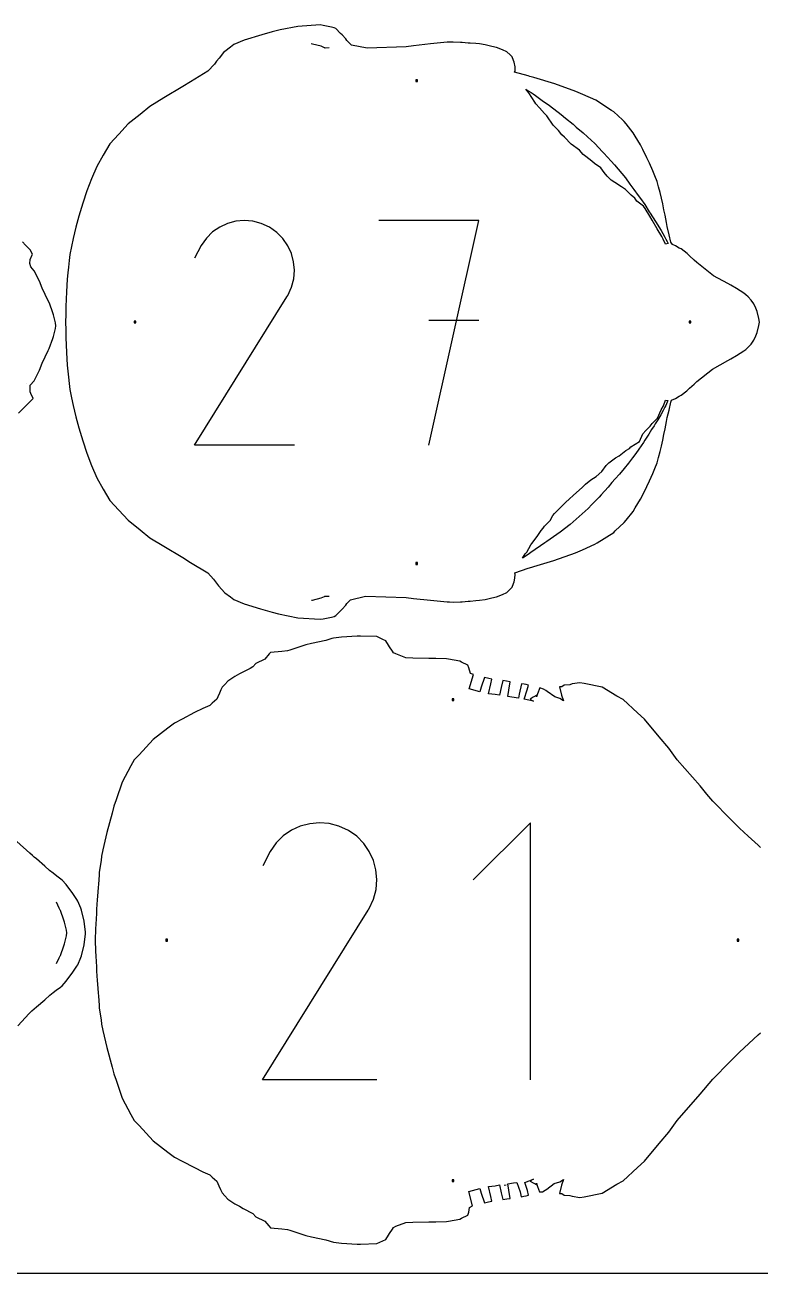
# Model space of a CAD drawing. Extents: x 0 to 90, y 0 to 90.
# Drawn here: x 46.66 to 70.82, y 0 to 41.02 of the extents above; entities that cross this region are included whole.
import ezdxf

# ---------------------------------------------------------------- set-up
doc = ezdxf.new("R2010")
doc.units = 0

msp = doc.modelspace()

# ---------------------------------------------------------------- linework, layer by layer
at = {"layer": 'annotation', "color": 1}
for p, q in [((56.111642, 40.395257), (56.070739, 40.403798)), ((56.39088, 40.323711), (56.111642, 40.395257)), ((56.509345, 40.275688), (56.39088, 40.323711)), ((56.513354, 40.269944), (56.509345, 40.275688)), ((56.525134, 40.267166), (56.513354, 40.269944)), ((56.658584, 40.270501), (56.525134, 40.267166)), ((53.317015, 34.498357), (53.062235, 34.380929)), ((53.587239, 34.570853), (53.317015, 34.498357)), ((53.866667, 34.596798), (53.587239, 34.570853)), ((54.149058, 34.57457), (53.866667, 34.596798)), ((54.428173, 34.502547), (54.149058, 34.57457)), ((54.697772, 34.37911), (54.428173, 34.502547)), ((61.572386, 34.596978), (58.28626, 34.596978)), ((59.929555, 27.207249), (61.572386, 34.596978)), ((52.829138, 34.220192), (52.623965, 34.017765)), ((53.062235, 34.380929), (52.829138, 34.220192)), ((54.938899, 34.207886), (54.697772, 34.37911)), ((54.697772, 34.37911), (54.697772, 34.37911)), ((55.140507, 34.002419), (54.938899, 34.207886)), ((52.452955, 33.775271), (52.237463, 33.361898)), ((52.623965, 34.017765), (52.452955, 33.775271)), ((55.300804, 33.769006), (55.140507, 34.002419)), ((55.417997, 33.513943), (55.300804, 33.769006)), ((55.490294, 33.243528), (55.417997, 33.513943)), ((55.515901, 32.964059), (55.490294, 33.243528)), ((55.493026, 32.681831), (55.515901, 32.964059)), ((55.419876, 32.403144), (55.493026, 32.681831)), ((52.232829, 27.207188), (55.265464, 32.089341)), ((55.265464, 32.089341), (55.269089, 32.093827)), ((55.265464, 32.089341), (55.265464, 32.089341)), ((55.269089, 32.093827), (55.272566, 32.098351)), ((55.272566, 32.098351), (55.275917, 32.102952)), ((55.275917, 32.102952), (55.279164, 32.107667)), ((55.279164, 32.107667), (55.282332, 32.112534)), ((55.282332, 32.112534), (55.285443, 32.117592)), ((55.285443, 32.117592), (55.288519, 32.12288)), ((55.288519, 32.12288), (55.291583, 32.128434)), ((55.291583, 32.128434), (55.294659, 32.134293)), ((55.294659, 32.134293), (55.419876, 32.403144)), ((55.294659, 32.134293), (55.294659, 32.134293)), ((61.572386, 31.306217), (59.929555, 31.306217)), ((55.514785, 27.207188), (52.232829, 27.207188)), ((56.112195, 22.121826), (56.390669, 22.193187)), ((56.390669, 22.193187), (56.509343, 22.241247)), ((56.509343, 22.241247), (56.513363, 22.24702)), ((56.513363, 22.24702), (56.525121, 22.249765)), ((56.525121, 22.249765), (56.658551, 22.246443)), ((56.075046, 22.11289), (56.112195, 22.121826)), ((56.018644, 14.77091), (55.709622, 14.688005)), ((56.338191, 14.80058), (56.018644, 14.77091)), ((56.661127, 14.77516), (56.338191, 14.80058)), ((56.980317, 14.692797), (56.661127, 14.77516)), ((63.271569, 14.800786), (61.392865, 12.921552)), ((63.271569, 6.350062), (63.271569, 14.800786)), ((55.151697, 14.369901), (54.917065, 14.138411)), ((55.418261, 14.553717), (55.151697, 14.369901)), ((55.709622, 14.688005), (55.418261, 14.553717)), ((57.288623, 14.551637), (56.980317, 14.692797)), ((57.56437, 14.35583), (57.288623, 14.551637)), ((57.288623, 14.551637), (57.288623, 14.551637)), ((54.917065, 14.138411), (54.721503, 13.8611)), ((57.794925, 14.120862), (57.56437, 14.35583)), ((57.978237, 13.853936), (57.794925, 14.120862)), ((54.721503, 13.8611), (54.475072, 13.388377)), ((58.112256, 13.562252), (57.978237, 13.853936)), ((58.194933, 13.253012), (58.112256, 13.562252)), ((58.224216, 12.933417), (58.194933, 13.253012)), ((58.198057, 12.610669), (58.224216, 12.933417)), ((58.114405, 12.291968), (58.198057, 12.610669)), ((47.786162, 11.997184), (47.696167, 12.187182)), ((47.816097, 11.928561), (47.786162, 11.997184)), ((47.826699, 11.915135), (47.816097, 11.928561)), ((47.826752, 11.914898), (47.826699, 11.915135)), ((47.826889, 11.91475), (47.826752, 11.914898)), ((47.934673, 11.601575), (47.826889, 11.91475)), ((54.469772, 6.349994), (57.937823, 11.93311)), ((57.937823, 11.93311), (57.941969, 11.93824)), ((57.937823, 11.93311), (57.937823, 11.93311)), ((57.941969, 11.93824), (57.945944, 11.943414)), ((57.945944, 11.943414), (57.949776, 11.948675)), ((57.949776, 11.948675), (57.95349, 11.954067)), ((57.95349, 11.954067), (57.957113, 11.959633)), ((57.957113, 11.959633), (57.96067, 11.965418)), ((57.96067, 11.965418), (57.964188, 11.971464)), ((57.964188, 11.971464), (57.967692, 11.977816)), ((57.967692, 11.977816), (57.97121, 11.984516)), ((57.97121, 11.984516), (58.114405, 12.291968)), ((57.97121, 11.984516), (57.97121, 11.984516)), ((47.95811, 11.534139), (47.934673, 11.601575)), ((48.026217, 11.273744), (47.95811, 11.534139)), ((47.958129, 10.823501), (48.026179, 11.083859)), ((48.026179, 11.083859), (48.040236, 11.177947)), ((48.040236, 11.177947), (48.026217, 11.273744)), ((47.82644, 10.442782), (47.933508, 10.757213)), ((47.933508, 10.757213), (47.934963, 10.756129)), ((47.934963, 10.756129), (47.958129, 10.823501)), ((47.696946, 10.171409), (47.786087, 10.360211)), ((47.786087, 10.360211), (47.816079, 10.428995)), ((47.816079, 10.428995), (47.82644, 10.442782)), ((58.222941, 6.349994), (54.469772, 6.349994)), ((62.410742, 2.887802), (62.479777, 2.901109))]:
    msp.add_line(p, q, dxfattribs=at)
at = {"layer": 'boundary', "color": 5}
for p, q in [((56.364983, 41.024954), (55.626026, 40.97523)), ((56.45884, 41.007604), (56.364983, 41.024954)), ((54.450514, 40.702684), (53.865515, 40.524535)), ((54.787548, 40.795986), (54.450514, 40.702684)), ((55.043408, 40.864106), (54.787548, 40.795986)), ((55.626026, 40.97523), (55.043408, 40.864106)), ((56.730838, 40.957827), (56.45884, 41.007604)), ((56.824501, 40.932507), (56.730838, 40.957827)), ((56.873303, 40.906764), (56.824501, 40.932507)), ((57.029803, 40.745506), (56.873303, 40.906764)), ((57.081052, 40.696726), (57.029803, 40.745506)), ((57.209113, 40.566377), (57.081052, 40.696726)), ((53.410877, 40.2906), (53.225913, 40.157638)), ((53.523388, 40.380276), (53.410877, 40.2906)), ((53.865515, 40.524535), (53.523388, 40.380276)), ((57.243238, 40.509642), (57.209113, 40.566377)), ((57.392684, 40.361445), (57.243238, 40.509642)), ((57.904112, 40.265177), (57.392684, 40.361445)), ((59.193125, 40.309553), (57.904112, 40.265177)), ((59.42984, 40.343046), (59.193125, 40.309553)), ((59.993115, 40.401701), (59.42984, 40.343046)), ((60.535453, 40.456925), (59.993115, 40.401701)), ((60.613457, 40.457779), (60.535453, 40.456925)), ((60.730675, 40.462318), (60.613457, 40.457779)), ((60.975288, 40.45162), (60.730675, 40.462318)), ((61.027947, 40.449261), (60.975288, 40.45162)), ((61.228952, 40.430364), (61.027947, 40.449261)), ((61.289294, 40.429723), (61.228952, 40.430364)), ((61.481758, 40.41373), (61.289294, 40.429723)), ((61.597354, 40.403379), (61.481758, 40.41373)), ((61.780859, 40.376761), (61.597354, 40.403379)), ((62.001362, 40.322236), (61.780859, 40.376761)), ((62.158137, 40.285226), (62.001362, 40.322236)), ((62.352821, 40.207696), (62.158137, 40.285226)), ((62.495409, 40.146339), (62.352821, 40.207696)), ((52.949933, 39.838397), (52.885946, 39.733005)), ((53.037704, 39.935264), (52.949933, 39.838397)), ((53.190574, 40.114282), (53.037704, 39.935264)), ((53.225913, 40.157638), (53.190574, 40.114282)), ((62.604094, 40.042999), (62.495409, 40.146339)), ((62.667701, 39.973481), (62.604094, 40.042999)), ((62.717594, 39.852498), (62.667701, 39.973481)), ((62.737513, 39.798581), (62.717594, 39.852498)), ((62.767816, 39.647496), (62.737513, 39.798581)), ((52.666308, 39.501964), (52.095654, 39.15839)), ((52.885946, 39.733005), (52.666308, 39.501964)), ((62.753371, 39.473281), (62.767745, 39.528981)), ((63.200848, 39.349655), (62.753371, 39.473281)), ((62.767745, 39.528981), (62.767816, 39.647496)), ((51.843725, 39.001541), (51.220961, 38.627293)), ((52.095654, 39.15839), (51.843725, 39.001541)), ((63.258719, 39.333299), (63.200848, 39.349655)), ((63.387747, 39.295751), (63.258719, 39.333299)), ((64.074636, 39.08908), (63.387747, 39.295751)), ((64.770328, 38.840224), (64.074636, 39.08908)), ((51.220961, 38.627293), (50.766412, 38.348617)), ((64.991692, 38.741047), (64.770328, 38.840224)), ((65.421526, 38.547795), (64.991692, 38.741047)), ((50.766412, 38.348617), (50.448538, 38.08432)), ((65.942558, 38.218328), (65.421526, 38.547795)), ((66.010392, 38.174739), (65.942558, 38.218328)), ((66.294497, 37.90906), (66.010392, 38.174739)), ((50.055746, 37.773931), (49.750731, 37.437572)), ((50.448538, 38.08432), (50.055746, 37.773931)), ((66.354204, 37.85127), (66.294497, 37.90906)), ((66.415373, 37.7715), (66.354204, 37.85127)), ((66.646187, 37.481792), (66.415373, 37.7715)), ((49.750731, 37.437572), (49.453864, 37.120616)), ((66.713794, 37.367654), (66.646187, 37.481792)), ((66.891741, 37.080686), (66.713794, 37.367654)), ((49.453864, 37.120616), (49.227204, 36.749936)), ((66.964535, 36.931518), (66.891741, 37.080686)), ((67.102984, 36.660969), (66.964535, 36.931518)), ((49.227204, 36.749936), (49.0187, 36.376469)), ((67.183572, 36.479699), (67.102984, 36.660969)), ((49.0187, 36.376469), (48.845592, 35.968133)), ((67.297379, 36.233848), (67.183572, 36.479699)), ((67.361937, 36.066122), (67.297379, 36.233848)), ((48.845592, 35.968133), (48.69554, 35.572502)), ((67.435014, 35.879725), (67.361937, 36.066122)), ((67.485782, 35.705426), (67.435014, 35.879725)), ((67.539886, 35.515489), (67.485782, 35.705426)), ((48.69554, 35.572502), (48.565367, 35.162498)), ((67.579706, 35.331424), (67.539886, 35.515489)), ((67.621846, 35.145311), (67.579706, 35.331424)), ((48.565367, 35.162498), (48.431173, 34.740022)), ((67.66062, 34.951019), (67.621846, 35.145311)), ((67.69689, 34.772155), (67.66062, 34.951019)), ((48.431173, 34.740022), (48.334524, 34.376727)), ((67.745591, 34.531048), (67.69689, 34.772155)), ((67.771172, 34.399852), (67.745591, 34.531048)), ((48.334524, 34.376727), (48.240626, 34.000696)), ((67.8378, 34.124516), (67.771172, 34.399852)), ((67.893504, 33.880036), (67.8378, 34.124516)), ((46.677439, 33.79139), (46.578958, 33.891565)), ((46.828342, 33.632866), (46.677439, 33.79139)), ((48.191689, 33.745702), (48.138573, 33.476292)), ((48.240626, 34.000696), (48.191689, 33.745702)), ((67.942064, 33.807173), (67.893504, 33.880036)), ((68.037734, 33.765762), (67.942064, 33.807173)), ((68.167086, 33.688664), (68.037734, 33.765762)), ((68.225461, 33.663779), (68.167086, 33.688664)), ((68.42737, 33.511609), (68.225461, 33.663779)), ((46.825207, 33.179132), (46.827632, 33.317405)), ((46.827632, 33.317405), (46.90526, 33.487334)), ((46.90526, 33.487334), (46.828342, 33.632866)), ((48.11621, 33.277887), (48.087806, 33.067162)), ((48.138573, 33.476292), (48.11621, 33.277887)), ((68.501767, 33.433472), (68.42737, 33.511609)), ((68.654047, 33.294906), (68.501767, 33.433472)), ((68.741796, 33.216749), (68.654047, 33.294906)), ((46.849983, 33.077382), (46.825207, 33.179132)), ((46.965405, 32.94746), (46.849983, 33.077382)), ((47.140427, 32.60126), (46.965405, 32.94746)), ((48.070656, 32.87312), (48.051011, 32.673549)), ((48.087806, 33.067162), (48.070656, 32.87312)), ((69.292723, 32.781544), (68.741796, 33.216749)), ((47.227925, 32.372113), (47.140427, 32.60126)), ((48.037644, 32.46444), (48.02432, 32.255496)), ((48.051011, 32.673549), (48.037644, 32.46444)), ((69.758938, 32.52319), (69.292723, 32.781544)), ((69.861251, 32.466436), (69.758938, 32.52319)), ((70.041501, 32.35787), (69.861251, 32.466436)), ((47.423638, 31.958962), (47.227925, 32.372113)), ((48.013297, 32.011617), (48.00388, 31.7731)), ((48.02432, 32.255496), (48.013297, 32.011617)), ((70.16785, 32.283811), (70.041501, 32.35787)), ((70.28265, 32.20758), (70.16785, 32.283811)), ((70.351793, 32.15487), (70.28265, 32.20758)), ((70.434999, 32.08337), (70.351793, 32.15487)), ((70.526698, 31.979427), (70.434999, 32.08337)), ((47.46438, 31.876514), (47.423638, 31.958962)), ((47.572151, 31.563338), (47.46438, 31.876514)), ((48.00388, 31.7731), (47.998957, 31.511393)), ((70.618859, 31.857394), (70.526698, 31.979427)), ((70.679469, 31.713252), (70.618859, 31.857394)), ((70.724117, 31.603698), (70.679469, 31.713252)), ((70.775299, 31.375603), (70.724117, 31.603698)), ((47.595602, 31.495921), (47.572151, 31.563338)), ((47.663691, 31.23552), (47.595602, 31.495921)), ((47.677712, 31.139725), (47.663691, 31.23552)), ((47.998957, 31.511393), (47.995212, 31.258517)), ((47.995212, 31.258517), (47.998956, 31.005643)), ((70.800739, 31.258535), (70.775299, 31.375603)), ((70.775324, 31.141511), (70.800739, 31.258535)), ((47.570995, 30.718994), (47.595625, 30.78526)), ((47.595625, 30.78526), (47.663682, 31.045645)), ((47.663682, 31.045645), (47.677712, 31.139725)), ((47.998956, 31.005643), (48.003878, 30.743947)), ((70.618939, 30.659696), (70.679549, 30.803892)), ((70.679549, 30.803892), (70.724159, 30.91339)), ((70.724159, 30.91339), (70.775324, 31.141511)), ((47.423565, 30.321986), (47.453556, 30.390775)), ((47.453556, 30.390775), (47.570995, 30.718994)), ((48.003878, 30.743947), (48.013294, 30.505434)), ((48.013294, 30.505434), (48.024315, 30.261558)), ((70.282796, 30.309491), (70.351963, 30.362236)), ((70.351963, 30.362236), (70.435121, 30.433718)), ((70.435121, 30.433718), (70.526862, 30.53773)), ((70.526862, 30.53773), (70.618939, 30.659696)), ((47.227972, 29.907377), (47.423565, 30.321986)), ((48.024315, 30.261558), (48.037637, 30.052621)), ((48.037637, 30.052621), (48.051002, 29.843514)), ((69.255121, 29.713361), (69.758994, 29.993804)), ((69.758994, 29.993804), (69.861259, 30.050535)), ((69.861259, 30.050535), (70.041605, 30.159154)), ((70.041605, 30.159154), (70.168056, 30.233277)), ((70.168056, 30.233277), (70.282796, 30.309491)), ((46.960454, 29.324277), (47.140097, 29.676878)), ((47.140097, 29.676878), (47.227972, 29.907377)), ((48.051002, 29.843514), (48.070646, 29.643939)), ((48.070646, 29.643939), (48.087795, 29.449897)), ((68.741798, 29.3002), (69.255121, 29.713361)), ((46.828248, 29.109324), (46.828612, 29.180427)), ((46.828612, 29.180427), (46.960454, 29.324277)), ((48.087795, 29.449897), (48.116199, 29.239164)), ((48.116199, 29.239164), (48.138561, 29.040746)), ((68.501841, 29.083553), (68.65414, 29.222127)), ((68.65414, 29.222127), (68.741798, 29.3002)), ((46.827562, 28.963913), (46.828248, 29.109324)), ((46.856146, 28.914699), (46.827562, 28.963913)), ((46.828587, 28.648589), (46.930789, 28.750786)), ((46.930789, 28.750786), (46.856146, 28.914699)), ((48.138561, 29.040746), (48.191677, 28.771334)), ((48.191677, 28.771334), (48.240614, 28.516321)), ((67.905832, 28.696338), (68.037829, 28.751236)), ((68.037829, 28.751236), (68.167239, 28.828398)), ((68.167239, 28.828398), (68.225626, 28.853286)), ((68.225626, 28.853286), (68.409012, 28.999847)), ((68.409012, 28.999847), (68.501841, 29.083553)), ((46.449179, 28.262487), (46.677603, 28.489881)), ((46.677603, 28.489881), (46.828587, 28.648589)), ((48.240614, 28.516321), (48.33451, 28.14029)), ((67.771185, 28.117216), (67.830314, 28.362381)), ((67.830314, 28.362381), (67.889851, 28.621336)), ((67.889851, 28.621336), (67.905832, 28.696338)), ((48.33451, 28.14029), (48.431157, 27.776991)), ((67.696904, 27.74489), (67.745513, 27.985558)), ((67.745513, 27.985558), (67.771185, 28.117216)), ((48.431157, 27.776991), (48.565346, 27.354526)), ((67.621861, 27.371742), (67.660574, 27.565737)), ((67.660574, 27.565737), (67.696904, 27.74489)), ((48.565346, 27.354526), (48.695525, 26.944501)), ((67.539903, 27.001556), (67.580016, 27.178634)), ((67.580016, 27.178634), (67.621861, 27.371742)), ((48.695525, 26.944501), (48.845584, 26.54885)), ((67.435037, 26.637307), (67.485703, 26.811265)), ((67.485703, 26.811265), (67.539903, 27.001556)), ((48.845584, 26.54885), (49.018684, 26.140527)), ((67.183437, 26.036976), (67.297405, 26.283182)), ((67.297405, 26.283182), (67.361841, 26.450599)), ((67.361841, 26.450599), (67.435037, 26.637307)), ((49.018684, 26.140527), (49.22719, 25.767047)), ((66.96437, 25.585112), (67.103009, 25.85605)), ((67.103009, 25.85605), (67.183437, 26.036976)), ((49.22719, 25.767047), (49.45384, 25.396377)), ((66.713598, 25.148981), (66.89177, 25.436328)), ((66.89177, 25.436328), (66.96437, 25.585112)), ((49.45384, 25.396377), (49.750696, 25.079428)), ((49.750696, 25.079428), (50.055715, 24.743059)), ((66.415233, 24.745279), (66.646218, 25.035216)), ((66.646218, 25.035216), (66.713598, 25.148981)), ((50.055715, 24.743059), (50.448494, 24.432676)), ((66.063712, 24.393641), (66.354248, 24.665741)), ((66.354248, 24.665741), (66.415233, 24.745279)), ((50.448494, 24.432676), (50.766377, 24.168368)), ((65.464775, 23.996866), (66.010435, 24.342254)), ((66.010435, 24.342254), (66.063712, 24.393641)), ((50.766377, 24.168368), (51.220926, 23.889689)), ((51.220926, 23.889689), (51.843668, 23.515454)), ((64.989499, 23.774929), (65.390665, 23.955217)), ((65.390665, 23.955217), (65.464775, 23.996866)), ((51.843668, 23.515454), (52.095617, 23.358595)), ((63.387762, 23.221213), (64.042566, 23.418356)), ((64.042566, 23.418356), (64.751829, 23.669215)), ((64.751829, 23.669215), (64.989499, 23.774929)), ((52.095617, 23.358595), (52.666204, 23.015074)), ((52.666204, 23.015074), (52.858952, 22.812439)), ((62.759554, 23.020098), (63.200613, 23.167266)), ((62.767504, 22.966109), (62.759554, 23.020098)), ((63.200613, 23.167266), (63.324764, 23.203396)), ((63.324764, 23.203396), (63.387762, 23.221213)), ((52.858952, 22.812439), (52.949917, 22.678566)), ((52.949917, 22.678566), (53.025136, 22.593629)), ((53.025136, 22.593629), (53.225749, 22.359472)), ((62.667803, 22.543622), (62.717664, 22.664644)), ((62.717664, 22.664644), (62.737576, 22.718583)), ((62.737576, 22.718583), (62.761045, 22.835342)), ((62.761045, 22.835342), (62.767504, 22.966109)), ((53.225749, 22.359472), (53.410738, 22.226458)), ((53.410738, 22.226458), (53.523218, 22.136783)), ((57.36309, 22.128535), (57.855783, 22.250252)), ((57.855783, 22.250252), (59.193084, 22.20741)), ((59.193084, 22.20741), (59.429791, 22.173919)), ((59.429791, 22.173919), (59.993058, 22.115266)), ((61.780975, 22.14022), (62.001441, 22.19474)), ((62.001441, 22.19474), (62.158232, 22.231761)), ((62.158232, 22.231761), (62.352885, 22.309297)), ((62.352885, 22.309297), (62.495512, 22.370686)), ((62.495512, 22.370686), (62.60418, 22.474052)), ((62.60418, 22.474052), (62.667803, 22.543622)), ((53.523218, 22.136783), (53.86546, 21.992452)), ((53.86546, 21.992452), (54.403819, 21.827719)), ((54.403819, 21.827719), (54.785309, 21.721588)), ((56.873487, 21.610322), (57.029938, 21.771593)), ((57.029938, 21.771593), (57.081222, 21.820412)), ((57.081222, 21.820412), (57.209246, 21.950737)), ((57.209246, 21.950737), (57.243385, 22.007478)), ((57.243385, 22.007478), (57.36309, 22.128535)), ((59.993058, 22.115266), (60.535483, 22.060032)), ((60.535483, 22.060032), (60.613467, 22.059179)), ((60.613467, 22.059179), (60.730669, 22.054643)), ((60.730669, 22.054643), (60.975425, 22.065349)), ((60.975425, 22.065349), (61.028127, 22.067708)), ((61.028127, 22.067708), (61.229112, 22.08661)), ((61.229112, 22.08661), (61.289475, 22.087252)), ((61.289475, 22.087252), (61.481916, 22.103243)), ((61.481916, 22.103243), (61.597525, 22.113602)), ((61.597525, 22.113602), (61.780975, 22.14022)), ((54.785309, 21.721588), (54.995105, 21.664142)), ((54.995105, 21.664142), (55.62588, 21.541752)), ((55.62588, 21.541752), (56.36516, 21.492017)), ((56.36516, 21.492017), (56.458935, 21.509364)), ((56.458935, 21.509364), (56.730712, 21.559128)), ((56.730712, 21.559128), (56.82458, 21.584516)), ((56.82458, 21.584516), (56.873487, 21.610322)), ((57.579438, 20.938667), (57.062383, 20.899196)), ((57.683437, 20.932327), (57.579438, 20.938667)), ((58.221595, 20.918698), (57.683437, 20.932327)), ((55.891248, 20.646263), (55.364245, 20.47489)), ((56.076769, 20.697523), (55.891248, 20.646263)), ((56.544339, 20.79696), (56.076769, 20.697523)), ((56.748557, 20.858261), (56.544339, 20.79696)), ((56.80252, 20.873398), (56.748557, 20.858261)), ((57.062383, 20.899196), (56.80252, 20.873398)), ((58.425451, 20.825654), (58.221595, 20.918698)), ((58.518351, 20.78017), (58.425451, 20.825654)), ((58.605603, 20.642667), (58.518351, 20.78017)), ((58.643599, 20.584432), (58.605603, 20.642667)), ((58.736107, 20.44135), (58.643599, 20.584432)), ((54.542335, 20.179734), (54.252634, 20.038774)), ((54.688999, 20.354473), (54.542335, 20.179734)), ((54.728629, 20.39846), (54.688999, 20.354473)), ((55.100112, 20.432416), (54.728629, 20.39846)), ((55.285734, 20.44936), (55.100112, 20.432416)), ((55.364245, 20.47489), (55.285734, 20.44936)), ((58.770755, 20.388216), (58.736107, 20.44135)), ((58.845617, 20.348899), (58.770755, 20.388216)), ((59.173572, 20.227137), (58.845617, 20.348899)), ((59.40841, 20.212229), (59.173572, 20.227137)), ((59.937585, 20.203705), (59.40841, 20.212229)), ((60.159739, 20.199292), (59.937585, 20.203705)), ((60.515362, 20.193655), (60.159739, 20.199292)), ((60.83189, 20.130998), (60.515362, 20.193655)), ((60.884261, 20.122264), (60.83189, 20.130998)), ((60.953069, 20.110145), (60.884261, 20.122264)), ((61.012164, 20.081762), (60.953069, 20.110145)), ((54.056865, 19.876718), (53.709669, 19.69127)), ((54.15136, 19.930001), (54.056865, 19.876718)), ((54.252634, 20.038774), (54.15136, 19.930001)), ((61.22081, 19.984192), (61.012164, 20.081762)), ((61.253527, 19.888423), (61.22081, 19.984192)), ((61.301489, 19.710551), (61.253527, 19.888423)), ((61.404754, 19.670543), (61.301489, 19.710551)), ((53.224035, 19.342604), (53.13775, 19.252684)), ((53.326087, 19.458903), (53.224035, 19.342604)), ((53.559564, 19.604284), (53.326087, 19.458903)), ((53.709669, 19.69127), (53.559564, 19.604284)), ((61.260039, 19.197763), (61.404754, 19.670543)), ((61.766355, 19.576776), (61.654971, 19.262269)), ((61.902927, 19.541891), (61.766355, 19.576776)), ((61.893789, 19.041364), (61.969658, 19.364331)), ((62.007069, 19.523461), (61.902927, 19.541891)), ((61.969658, 19.364331), (62.007069, 19.523461)), ((62.368637, 19.472119), (62.316594, 19.250973)), ((62.48552, 19.460191), (62.368637, 19.472119)), ((62.609361, 19.435667), (62.48552, 19.460191)), ((62.563195, 19.161768), (62.609361, 19.435667)), ((62.977003, 19.368645), (62.900502, 19.023581)), ((63.066748, 19.356704), (62.977003, 19.368645)), ((63.136004, 19.344086), (63.066748, 19.356704)), ((63.208699, 19.325698), (63.136004, 19.344086)), ((63.171614, 19.170945), (63.208699, 19.325698)), ((64.381154, 19.319883), (64.30836, 19.271923)), ((64.570896, 19.333966), (64.381154, 19.319883)), ((64.640483, 19.362303), (64.570896, 19.333966)), ((64.89615, 19.400795), (64.640483, 19.362303)), ((65.04009, 19.380999), (64.89615, 19.400795)), ((65.636184, 19.25412), (65.04009, 19.380999)), ((52.998595, 18.942077), (52.96368, 18.868048)), ((53.050463, 19.060309), (52.998595, 18.942077)), ((53.099632, 19.172346), (53.050463, 19.060309)), ((53.13775, 19.252684), (53.099632, 19.172346)), ((61.609782, 19.106069), (61.260039, 19.197763)), ((61.654971, 19.262269), (61.609782, 19.106069)), ((62.11154, 19.018146), (61.893789, 19.041364)), ((62.255281, 18.990439), (62.11154, 19.018146)), ((62.316594, 19.250973), (62.255281, 18.990439)), ((62.527301, 18.948813), (62.563195, 19.161768)), ((62.667601, 18.932962), (62.527301, 18.948813)), ((62.87845, 18.892585), (62.667601, 18.932962)), ((62.900502, 19.023581), (62.87845, 18.892585)), ((63.070283, 18.864724), (63.171614, 19.170945)), ((63.368687, 18.924264), (63.259411, 18.865102)), ((63.488309, 18.990964), (63.368687, 18.924264)), ((63.510498, 19.040881), (63.476047, 18.935272)), ((63.476047, 18.935272), (63.488309, 18.990964)), ((63.582707, 19.234913), (63.510498, 19.040881)), ((63.70417, 19.19183), (63.582707, 19.234913)), ((63.777396, 19.152262), (63.70417, 19.19183)), ((63.818115, 19.120372), (63.777396, 19.152262)), ((64.076703, 18.943102), (63.818115, 19.120372)), ((64.23789, 18.88647), (64.076703, 18.943102)), ((64.30836, 19.271923), (64.223914, 19.265173)), ((64.223914, 19.265173), (64.299675, 18.999075)), ((64.357252, 18.807841), (64.23789, 18.88647)), ((64.299675, 18.999075), (64.357252, 18.807841)), ((66.117387, 18.967115), (65.636184, 19.25412)), ((66.318271, 18.855432), (66.117387, 18.967115)), ((52.510983, 18.552882), (52.227521, 18.419753)), ((52.733748, 18.658767), (52.510983, 18.552882)), ((52.816966, 18.736126), (52.733748, 18.658767)), ((52.96368, 18.868048), (52.816966, 18.736126)), ((63.377865, 18.795628), (63.070283, 18.864724)), ((63.259411, 18.865102), (63.312962, 18.833088)), ((63.312962, 18.833088), (63.377865, 18.795628)), ((66.791569, 18.412011), (66.318271, 18.855432)), ((51.579179, 18.077001), (51.353636, 17.908414)), ((51.822073, 18.203343), (51.579179, 18.077001)), ((52.227521, 18.419753), (51.822073, 18.203343)), ((67.017789, 18.205036), (66.791569, 18.412011)), ((67.508495, 17.628737), (67.017789, 18.205036)), ((51.353636, 17.908414), (50.877026, 17.536972)), ((50.877026, 17.536972), (50.417276, 17.037449)), ((67.820674, 17.251054), (67.508495, 17.628737)), ((68.094209, 16.87237), (67.820674, 17.251054)), ((50.25134, 16.865584), (50.139449, 16.673811)), ((50.417276, 17.037449), (50.25134, 16.865584)), ((68.851432, 16.010018), (68.094209, 16.87237)), ((50.139449, 16.673811), (49.850712, 16.135603)), ((49.850712, 16.135603), (49.654507, 15.549886)), ((69.066624, 15.745614), (68.851432, 16.010018)), ((69.264051, 15.513255), (69.066624, 15.745614)), ((49.581126, 15.341057), (49.525228, 15.115434)), ((49.654507, 15.549886), (49.581126, 15.341057)), ((69.828773, 14.941156), (69.264051, 15.513255)), ((49.525228, 15.115434), (49.348042, 14.476132)), ((69.975728, 14.790527), (69.828773, 14.941156)), ((70.148231, 14.623753), (69.975728, 14.790527)), ((49.348042, 14.476132), (49.217669, 13.906625)), ((70.430566, 14.357565), (70.148231, 14.623753)), ((46.817372, 13.804749), (46.396552, 14.188154)), ((70.760039, 14.059861), (70.430566, 14.357565)), ((70.839206, 13.983495), (70.760039, 14.059861)), ((46.908451, 13.722714), (46.817372, 13.804749)), ((46.961733, 13.671889), (46.908451, 13.722714)), ((47.041941, 13.612446), (46.961733, 13.671889)), ((47.310155, 13.371896), (47.041941, 13.612446)), ((49.161424, 13.565046), (49.103758, 13.18111)), ((49.179468, 13.702334), (49.161424, 13.565046)), ((49.217669, 13.906625), (49.179468, 13.702334)), ((47.471122, 13.227901), (47.310155, 13.371896)), ((47.582663, 13.138542), (47.471122, 13.227901)), ((47.65478, 13.087989), (47.582663, 13.138542)), ((49.103758, 13.18111), (49.095501, 13.074327)), ((47.75119, 13.009444), (47.65478, 13.087989)), ((47.886257, 12.918011), (47.75119, 13.009444)), ((48.014392, 12.76841), (47.886257, 12.918011)), ((48.231643, 12.471415), (48.014392, 12.76841)), ((49.074447, 12.786119), (49.065951, 12.676254)), ((49.095501, 13.074327), (49.074447, 12.786119)), ((48.370107, 12.27419), (48.231643, 12.471415)), ((49.045109, 12.391081), (49.036232, 12.268739)), ((49.065951, 12.676254), (49.045109, 12.391081)), ((48.392823, 12.224182), (48.370107, 12.27419)), ((48.495032, 11.990538), (48.392823, 12.224182)), ((48.519647, 11.928721), (48.495032, 11.990538)), ((48.606572, 11.56466), (48.519647, 11.928721)), ((49.015348, 11.963072), (49.005917, 11.817805)), ((49.036232, 12.268739), (49.015348, 11.963072)), ((48.648276, 11.208933), (48.606572, 11.56466)), ((49.005917, 11.817805), (48.984766, 11.469159)), ((48.606588, 10.792999), (48.648277, 11.148728)), ((48.648277, 11.148728), (48.648276, 11.208933)), ((48.979831, 11.309508), (48.969261, 10.942244)), ((48.984766, 11.469159), (48.979831, 11.309508)), ((48.517999, 10.422889), (48.606588, 10.792999)), ((48.969261, 10.942244), (48.979828, 10.575002)), ((48.392854, 10.133451), (48.494862, 10.366643)), ((48.494862, 10.366643), (48.517999, 10.422889)), ((48.979828, 10.575002), (48.984764, 10.41534)), ((48.984764, 10.41534), (49.005912, 10.066716)), ((48.014466, 9.58918), (48.231527, 9.885961)), ((48.231527, 9.885961), (48.370169, 10.083452)), ((48.370169, 10.083452), (48.392854, 10.133451)), ((49.005912, 10.066716), (49.015344, 9.921435)), ((49.015344, 9.921435), (49.036225, 9.615789)), ((47.832841, 9.401688), (47.88658, 9.439859)), ((47.88658, 9.439859), (48.014466, 9.58918)), ((49.036225, 9.615789), (49.045103, 9.493435)), ((49.045103, 9.493435), (49.065943, 9.208281)), ((47.31031, 8.985798), (47.473824, 9.129048)), ((47.473824, 9.129048), (47.586435, 9.21872)), ((47.586435, 9.21872), (47.680832, 9.297715)), ((47.680832, 9.297715), (47.832841, 9.401688)), ((49.065943, 9.208281), (49.074441, 9.098401)), ((49.074441, 9.098401), (49.095492, 8.810204)), ((46.799991, 8.534976), (46.891332, 8.619106)), ((46.891332, 8.619106), (46.961843, 8.685766)), ((46.961843, 8.685766), (47.041937, 8.745121)), ((47.041937, 8.745121), (47.31031, 8.985798)), ((49.095492, 8.810204), (49.10375, 8.703398)), ((49.10375, 8.703398), (49.161411, 8.319459)), ((46.421611, 8.123089), (46.799991, 8.534976)), ((49.161411, 8.319459), (49.17946, 8.182143)), ((49.17946, 8.182143), (49.217667, 7.977815)), ((49.217667, 7.977815), (49.348032, 7.40833)), ((70.148318, 7.260746), (70.760063, 7.824584)), ((70.760063, 7.824584), (70.839258, 7.900977)), ((49.348032, 7.40833), (49.525206, 6.769064)), ((69.828801, 6.943286), (70.148318, 7.260746)), ((49.525206, 6.769064), (49.581113, 6.543403)), ((69.264128, 6.371246), (69.828801, 6.943286)), ((49.581113, 6.543403), (49.6545, 6.33455)), ((49.6545, 6.33455), (49.850696, 5.748854)), ((68.851443, 5.874413), (69.264128, 6.371246)), ((49.850696, 5.748854), (50.139438, 5.210623)), ((68.094323, 5.01219), (68.851443, 5.874413)), ((50.139438, 5.210623), (50.251317, 5.018865)), ((50.251317, 5.018865), (50.417237, 4.847013)), ((67.820682, 4.633363), (68.094323, 5.01219)), ((50.417237, 4.847013), (50.876995, 4.347472)), ((67.508405, 4.25556), (67.820682, 4.633363)), ((50.876995, 4.347472), (51.35361, 3.976021)), ((67.01781, 3.679399), (67.508405, 4.25556)), ((51.35361, 3.976021), (51.579138, 3.807442)), ((51.579138, 3.807442), (51.822022, 3.681104)), ((51.822022, 3.681104), (52.227469, 3.464691)), ((52.227469, 3.464691), (52.510902, 3.331581)), ((52.510902, 3.331581), (52.733663, 3.225704)), ((66.318303, 3.029009), (66.791632, 3.472456)), ((66.791632, 3.472456), (67.01781, 3.679399)), ((52.733663, 3.225704), (52.816882, 3.148365)), ((52.816882, 3.148365), (52.963595, 3.01648)), ((52.963595, 3.01648), (52.998514, 2.942466)), ((52.998514, 2.942466), (53.03638, 2.862178)), ((62.111541, 2.866264), (62.255282, 2.893971)), ((62.255282, 2.893971), (62.316592, 2.633448)), ((62.527324, 2.935453), (62.71275, 2.96626)), ((62.563208, 2.722562), (62.527324, 2.935453)), ((62.71275, 2.96626), (62.829514, 2.98009)), ((62.829514, 2.98009), (62.940873, 2.665673)), ((63.08423, 2.973271), (63.37778, 3.089048)), ((63.174763, 2.712915), (63.08423, 2.973271)), ((63.313236, 3.05147), (63.259487, 3.019262)), ((63.259487, 3.019262), (63.481675, 2.897218)), ((63.37778, 3.089048), (63.313236, 3.05147)), ((63.481675, 2.897218), (63.470008, 2.957803)), ((63.470008, 2.957803), (63.504074, 2.847545)), ((63.817633, 2.759519), (64.050833, 2.944877)), ((64.050833, 2.944877), (64.236852, 2.999111)), ((64.299654, 2.885363), (64.223852, 2.619445)), ((64.236852, 2.999111), (64.357278, 3.076585)), ((64.357278, 3.076585), (64.299654, 2.885363)), ((65.63623, 2.630311), (66.117473, 2.917357)), ((66.117473, 2.917357), (66.318303, 3.029009)), ((53.03638, 2.862178), (53.088442, 2.743816)), ((53.088442, 2.743816), (53.137659, 2.631873)), ((53.137659, 2.631873), (53.223952, 2.541919)), ((53.223952, 2.541919), (53.325999, 2.425585)), ((61.252021, 2.68483), (61.609846, 2.778377)), ((61.370403, 2.204652), (61.252021, 2.68483)), ((61.609846, 2.778377), (61.654978, 2.622336)), ((61.654978, 2.622336), (61.766326, 2.307648)), ((61.893789, 2.843047), (62.111541, 2.866264)), ((61.969659, 2.520079), (61.893789, 2.843047)), ((62.007073, 2.360938), (61.969659, 2.520079)), ((62.316592, 2.633448), (62.368635, 2.412304)), ((62.609361, 2.44874), (62.563208, 2.722562)), ((62.940873, 2.665673), (62.967307, 2.509645)), ((62.967307, 2.509645), (63.060576, 2.52181)), ((63.060576, 2.52181), (63.136231, 2.540406)), ((63.136231, 2.540406), (63.211384, 2.558878)), ((63.211384, 2.558878), (63.174763, 2.712915)), ((63.504074, 2.847545), (63.567867, 2.668667)), ((63.567867, 2.668667), (63.66881, 2.671339)), ((63.66881, 2.671339), (63.761399, 2.722749)), ((63.761399, 2.722749), (63.817633, 2.759519)), ((64.223852, 2.619445), (64.308034, 2.612869)), ((64.308034, 2.612869), (64.380544, 2.564911)), ((64.380544, 2.564911), (64.570538, 2.550554)), ((64.570538, 2.550554), (64.640268, 2.522137)), ((64.640268, 2.522137), (64.89617, 2.483613)), ((64.89617, 2.483613), (65.039974, 2.503398)), ((65.039974, 2.503398), (65.63623, 2.630311)), ((53.325999, 2.425585), (53.559484, 2.280185)), ((53.559484, 2.280185), (53.709598, 2.193186)), ((53.709598, 2.193186), (53.826815, 2.126628)), ((53.826815, 2.126628), (54.151283, 1.954462)), ((61.253576, 1.996063), (61.268484, 2.159197)), ((61.268484, 2.159197), (61.370403, 2.204652)), ((61.766326, 2.307648), (61.899106, 2.342223)), ((61.899106, 2.342223), (62.007073, 2.360938)), ((62.368635, 2.412304), (62.493232, 2.435907)), ((62.493232, 2.435907), (62.609361, 2.44874)), ((54.151283, 1.954462), (54.25262, 1.845646)), ((54.25262, 1.845646), (54.542088, 1.704835)), ((54.542088, 1.704835), (54.673096, 1.551113)), ((58.845719, 1.535584), (59.173635, 1.657297)), ((59.173635, 1.657297), (59.408476, 1.672194)), ((59.408476, 1.672194), (59.937621, 1.680713)), ((59.937621, 1.680713), (60.159798, 1.685128)), ((60.159798, 1.685128), (60.515436, 1.690769)), ((60.515436, 1.690769), (60.832013, 1.753454)), ((60.832013, 1.753454), (60.884382, 1.762188)), ((60.884382, 1.762188), (60.953177, 1.774307)), ((60.953177, 1.774307), (61.01226, 1.802703)), ((61.01226, 1.802703), (61.220855, 1.900284)), ((61.220855, 1.900284), (61.253576, 1.996063)), ((54.673096, 1.551113), (54.728605, 1.485981)), ((54.728605, 1.485981), (55.102977, 1.45166)), ((55.102977, 1.45166), (55.286684, 1.434811)), ((55.286684, 1.434811), (55.364227, 1.409592)), ((55.364227, 1.409592), (55.891459, 1.238132)), ((55.891459, 1.238132), (56.076755, 1.186919)), ((58.518438, 1.104327), (58.605675, 1.241854)), ((58.605675, 1.241854), (58.643677, 1.30011)), ((58.643677, 1.30011), (58.736196, 1.443151)), ((58.736196, 1.443151), (58.770853, 1.496282)), ((58.770853, 1.496282), (58.845719, 1.535584)), ((56.076755, 1.186919), (56.544571, 1.087391)), ((56.544571, 1.087391), (56.802511, 1.011018)), ((56.802511, 1.011018), (57.062268, 0.98523)), ((57.062268, 0.98523), (57.57944, 0.945751)), ((57.57944, 0.945751), (57.68345, 0.952092)), ((57.68345, 0.952092), (58.221651, 0.965731)), ((58.221651, 0.965731), (58.425516, 1.05882)), ((58.425516, 1.05882), (58.518438, 1.104327))]:
    msp.add_line(p, q, dxfattribs=at)
at = {"layer": 'frame', "color": 5}
msp.add_line((0, 0), (90, 0), dxfattribs=at)
at = {"layer": 'hole', "color": 5}
for p, q in [((59.565786, 39.221983), (59.508636, 39.221983)), ((59.508636, 39.221983), (59.508636, 39.164833)), ((59.508636, 39.164833), (59.565786, 39.164833)), ((59.565786, 39.164833), (59.565786, 39.221983)), ((63.217897, 38.792682), (63.125314, 38.916505)), ((63.125314, 38.916505), (63.223205, 38.850417)), ((63.418323, 38.484315), (63.217897, 38.792682)), ((63.223205, 38.850417), (63.29631, 38.802935)), ((63.29631, 38.802935), (63.368501, 38.756094)), ((63.368501, 38.756094), (63.443948, 38.708167)), ((63.443948, 38.708167), (63.662643, 38.543651)), ((63.455842, 38.430662), (63.418323, 38.484315)), ((63.567302, 38.296202), (63.455842, 38.430662)), ((63.732365, 38.109458), (63.567302, 38.296202)), ((63.662643, 38.543651), (63.895651, 38.376471)), ((63.895651, 38.376471), (64.278707, 38.079124)), ((63.813652, 38.033958), (63.732365, 38.109458)), ((64.019207, 37.732484), (63.813652, 38.033958)), ((64.278707, 38.079124), (64.426854, 37.957946)), ((64.426854, 37.957946), (64.677108, 37.759128)), ((64.677108, 37.759128), (64.779605, 37.669425)), ((64.19256, 37.555681), (64.019207, 37.732484)), ((64.307572, 37.416278), (64.19256, 37.555681)), ((64.390993, 37.332195), (64.307572, 37.416278)), ((64.779605, 37.669425), (65.003224, 37.481367)), ((65.003224, 37.481367), (65.145859, 37.344315)), ((65.145859, 37.344315), (65.388859, 37.130319)), ((64.611692, 37.107476), (64.390993, 37.332195)), ((64.88952, 36.912935), (64.611692, 37.107476)), ((65.388859, 37.130319), (65.645899, 36.854209)), ((65.006119, 36.768803), (64.88952, 36.912935)), ((65.097277, 36.704941), (65.006119, 36.768803)), ((65.293844, 36.550029), (65.097277, 36.704941)), ((65.378842, 36.473663), (65.293844, 36.550029)), ((65.645899, 36.854209), (65.685949, 36.814071)), ((65.685949, 36.814071), (65.922664, 36.549886)), ((65.922664, 36.549886), (66.038031, 36.423889)), ((65.590119, 36.332349), (65.378842, 36.473663)), ((65.693268, 36.172758), (65.590119, 36.332349)), ((65.796805, 36.056881), (65.693268, 36.172758)), ((66.038031, 36.423889), (66.396414, 35.997244)), ((65.92775, 35.924216), (65.796805, 36.056881)), ((66.050252, 35.842524), (65.92775, 35.924216)), ((66.262853, 35.702732), (66.050252, 35.842524)), ((66.396388, 35.614122), (66.262853, 35.702732)), ((66.396414, 35.997244), (66.535937, 35.793529)), ((66.535937, 35.793529), (66.677206, 35.618174)), ((66.586782, 35.432735), (66.396388, 35.614122)), ((66.701367, 35.332871), (66.586782, 35.432735)), ((66.677206, 35.618174), (66.812385, 35.422151)), ((66.773006, 35.23487), (66.701367, 35.332871)), ((66.812385, 35.422151), (66.890285, 35.318151)), ((66.890285, 35.318151), (67.03022, 35.127377)), ((66.986566, 35.066174), (66.773006, 35.23487)), ((67.045396, 34.993546), (66.986566, 35.066174)), ((67.03022, 35.127377), (67.178298, 34.885088)), ((67.202489, 34.735827), (67.045396, 34.993546)), ((67.178298, 34.885088), (67.207261, 34.837293)), ((67.278865, 34.613893), (67.202489, 34.735827)), ((67.207261, 34.837293), (67.379815, 34.56002)), ((67.434445, 34.319908), (67.278865, 34.613893)), ((67.379815, 34.56002), (67.56901, 34.270896)), ((67.592036, 34.066691), (67.434445, 34.319908)), ((67.56901, 34.270896), (67.627983, 34.165077)), ((67.640441, 33.984849), (67.592036, 34.066691)), ((67.627983, 34.165077), (67.688574, 34.052746)), ((67.688574, 34.052746), (67.727688, 33.982008)), ((67.715305, 33.820591), (67.640441, 33.984849)), ((67.799923, 33.840398), (67.715305, 33.820591)), ((67.727688, 33.982008), (67.765532, 33.907374)), ((67.765532, 33.907374), (67.799923, 33.840398)), ((50.30434, 31.28706), (50.24719, 31.28706)), ((50.24719, 31.28706), (50.24719, 31.22991)), ((50.24719, 31.22991), (50.30434, 31.22991)), ((50.30434, 31.22991), (50.30434, 31.28706)), ((68.548761, 31.28706), (68.491611, 31.28706)), ((68.491611, 31.28706), (68.491611, 31.22991)), ((68.491611, 31.22991), (68.548761, 31.22991)), ((68.548761, 31.22991), (68.548761, 31.28706)), ((46.706369, 29.238928), (46.706369, 29.238928)), ((67.452004, 28.095416), (67.572439, 28.374682)), ((67.637991, 28.357186), (67.558713, 28.209828)), ((67.572439, 28.374682), (67.644588, 28.505954)), ((67.694838, 28.461099), (67.637991, 28.357186)), ((67.644588, 28.505954), (67.71513, 28.696171)), ((67.723236, 28.518421), (67.694838, 28.461099)), ((67.71513, 28.696171), (67.785985, 28.676952)), ((67.749226, 28.571432), (67.723236, 28.518421)), ((67.785985, 28.676952), (67.749226, 28.571432)), ((67.204624, 27.833949), (67.278634, 27.928384)), ((67.278634, 27.928384), (67.452004, 28.095416)), ((67.376113, 27.91043), (67.339058, 27.849699)), ((67.462337, 28.050244), (67.376113, 27.91043)), ((67.558713, 28.209828), (67.462337, 28.050244)), ((66.860249, 27.337442), (66.971339, 27.581432)), ((66.971339, 27.581432), (67.062736, 27.692432)), ((67.167324, 27.572701), (67.034672, 27.373119)), ((67.062736, 27.692432), (67.204624, 27.833949)), ((67.257629, 27.724786), (67.167324, 27.572701)), ((67.339058, 27.849699), (67.257629, 27.724786)), ((66.410062, 27.032003), (66.526046, 27.10256)), ((66.526046, 27.10256), (66.572903, 27.159203)), ((66.572903, 27.159203), (66.860249, 27.337442)), ((66.839076, 27.077621), (66.736138, 26.942091)), ((66.987844, 27.298548), (66.839076, 27.077621)), ((67.034672, 27.373119), (66.987844, 27.298548)), ((65.853428, 26.630241), (66.071143, 26.799915)), ((66.071143, 26.799915), (66.190327, 26.861292)), ((66.190327, 26.861292), (66.410062, 27.032003)), ((66.624426, 26.795286), (66.492831, 26.621379)), ((66.736138, 26.942091), (66.624426, 26.795286)), ((65.431524, 26.181586), (65.622068, 26.348637)), ((65.622068, 26.348637), (65.762609, 26.543607)), ((65.762609, 26.543607), (65.853428, 26.630241)), ((66.1981, 26.264757), (66.053462, 26.10303)), ((66.349759, 26.446018), (66.1981, 26.264757)), ((66.492831, 26.621379), (66.349759, 26.446018)), ((64.9841, 25.828345), (65.078609, 25.931999)), ((65.078609, 25.931999), (65.260614, 26.077476)), ((65.260614, 26.077476), (65.431524, 26.181586)), ((65.950635, 25.98684), (65.825336, 25.833081)), ((66.053462, 26.10303), (65.950635, 25.98684)), ((64.439656, 25.334493), (64.542775, 25.437975)), ((64.542775, 25.437975), (64.692381, 25.569723)), ((64.692381, 25.569723), (64.877078, 25.72961)), ((64.877078, 25.72961), (64.9841, 25.828345)), ((65.53132, 25.50738), (65.289424, 25.256994)), ((65.594885, 25.579138), (65.53132, 25.50738)), ((65.825336, 25.833081), (65.594885, 25.579138)), ((64.059217, 24.96478), (64.210349, 25.113287)), ((64.210349, 25.113287), (64.27831, 25.184617)), ((64.27831, 25.184617), (64.439656, 25.334493)), ((65.173397, 25.130166), (64.975984, 24.958149)), ((65.289424, 25.256994), (65.173397, 25.130166)), ((63.733674, 24.55319), (63.922067, 24.738394)), ((63.922067, 24.738394), (64.009332, 24.897391)), ((64.009332, 24.897391), (64.059217, 24.96478)), ((64.681383, 24.68861), (64.578883, 24.608857)), ((64.975984, 24.958149), (64.681383, 24.68861)), ((63.321181, 23.98229), (63.49653, 24.205506)), ((63.49653, 24.205506), (63.630888, 24.411274)), ((63.630888, 24.411274), (63.68739, 24.485408)), ((63.68739, 24.485408), (63.733674, 24.55319)), ((64.248681, 24.35276), (63.808036, 24.043879)), ((64.578883, 24.608857), (64.248681, 24.35276)), ((63.153004, 23.697851), (63.288594, 23.932399)), ((63.748782, 24.002597), (63.283132, 23.680548)), ((63.288594, 23.932399), (63.321181, 23.98229)), ((63.808036, 24.043879), (63.748782, 24.002597)), ((63.011952, 23.499134), (63.100927, 23.63986)), ((63.196092, 23.623191), (63.011952, 23.499134)), ((63.100927, 23.63986), (63.153004, 23.697851)), ((63.238708, 23.652141), (63.196092, 23.623191)), ((63.283132, 23.680548), (63.238708, 23.652141)), ((59.565786, 23.352138), (59.508636, 23.352138)), ((59.508636, 23.352138), (59.508636, 23.294988)), ((59.508636, 23.294988), (59.565786, 23.294988)), ((59.565786, 23.294988), (59.565786, 23.352138)), ((60.758719, 18.878305), (60.701569, 18.878305)), ((60.701569, 18.878305), (60.701569, 18.821155)), ((60.758719, 18.821155), (60.758719, 18.878305)), ((60.701569, 18.821155), (60.758719, 18.821155)), ((51.345024, 10.970784), (51.287874, 10.970784)), ((51.287874, 10.970784), (51.287874, 10.913634)), ((51.287874, 10.913634), (51.345024, 10.913634)), ((51.345024, 10.913634), (51.345024, 10.970784)), ((70.122532, 10.970784), (70.065382, 10.970784)), ((70.065382, 10.970784), (70.065382, 10.913634)), ((70.065382, 10.913634), (70.122532, 10.913634)), ((70.122532, 10.913634), (70.122532, 10.970784)), ((60.758719, 3.063275), (60.701569, 3.063275)), ((60.701569, 3.063275), (60.701569, 3.006125)), ((60.701569, 3.006125), (60.758719, 3.006125)), ((60.758719, 3.006125), (60.758719, 3.063275))]:
    msp.add_line(p, q, dxfattribs=at)

doc.saveas('drawing.dxf')
